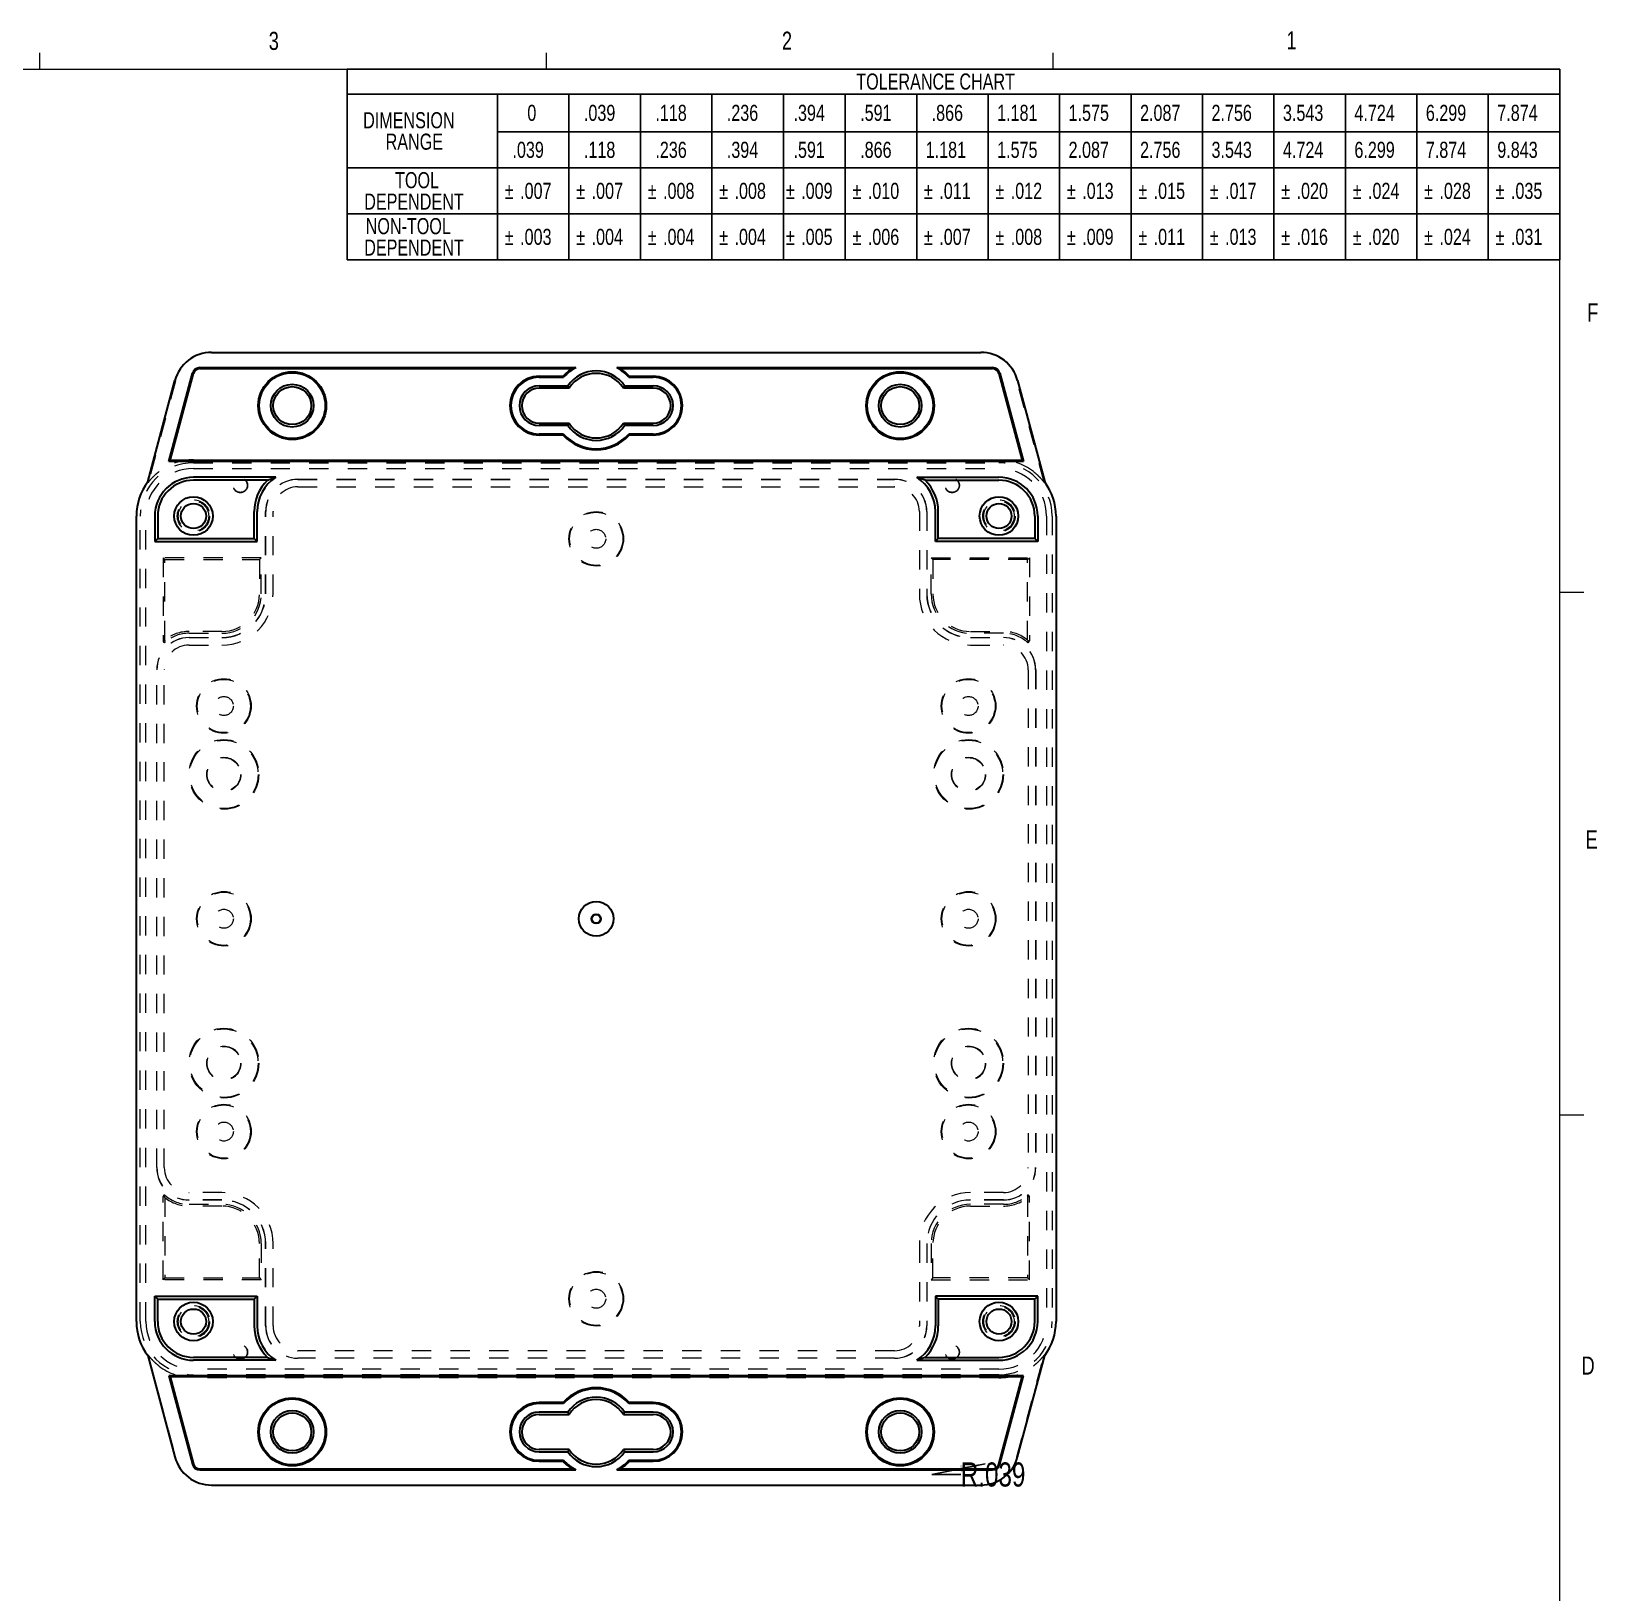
# Model space of a CAD drawing. Header units: inches. Extents: x 0.3 to 21.8, y 0.2 to 16.9.
# Drawn here: x 13.6 to 21.72, y 8.77 to 16.86 of the extents above; entities that cross this region are included whole.
import ezdxf

# ---------------------------------------------------------------- set-up
doc = ezdxf.new("R2010")
doc.units = ezdxf.units.IN
doc.header["$MEASUREMENT"] = 0
doc.linetypes.add('HIDDEN', pattern=[0.075, 0.05, -0.025])
doc.layers.add('SLD-0', color=7, linetype='Continuous')
doc.styles.add('SLDTEXTSTYLE1', font='TXT', dxfattribs={"width": 0.75})
doc.dimstyles.new('SLDDIMSTYLE9', dxfattribs={"dimtxt": 0.125, "dimasz": 0.13, "dimexe": 0, "dimexo": 0.0625, "dimgap": 0.03125, "dimtad": 0, "dimtih": 1, "dimtoh": 1, "dimdec": 3, "dimrnd": 1e-09, "dimzin": 12, "dimdsep": 46, "dimtxsty": 'SLDTEXTSTYLE1', "dimsah": 1, "dimcen": 0, "dimadec": 0, "dimazin": 3, "dimtfac": 1, "dimtdec": 3, "dimtofl": 0, "dimtmove": 0, "dimatfit": 3, "dimfxl": 0, "dimfrac": 2, "dimtolj": 1, "dimtzin": 12, "dimarcsym": 0})

# ---------------------------------------------------------------- blocks, each defined once
blk = doc.blocks.new('SW_TABLEANNOTATION_0')
at = {"layer": 'SLD-0', "color": 0}
for p, q in [((0, 0), (0, -0.9883)), ((6.2828, 0), (0, 0)), ((6.2828, -0.9883), (6.2828, 0)), ((0, -0.1293), (6.2828, -0.1293)), ((0.7792, -0.1293), (0.7792, -0.9883)), ((1.1494, -0.1293), (1.1494, -0.9883)), ((1.5196, -0.1293), (1.5196, -0.9883)), ((1.8899, -0.1293), (1.8899, -0.9883)), ((2.2601, -0.1293), (2.2601, -0.9883)), ((2.5807, -0.1293), (2.5807, -0.9883)), ((2.9509, -0.1293), (2.9509, -0.9883)), ((3.3211, -0.1293), (3.3211, -0.9883)), ((3.6913, -0.1293), (3.6913, -0.9883)), ((4.0615, -0.1293), (4.0615, -0.9883)), ((4.4317, -0.1293), (4.4317, -0.9883)), ((4.8019, -0.1293), (4.8019, -0.9883)), ((5.1721, -0.1293), (5.1721, -0.9883)), ((5.5423, -0.1293), (5.5423, -0.9883)), ((5.9125, -0.1293), (5.9125, -0.9883)), ((0.7792, -0.3244), (6.2828, -0.3244)), ((0, -0.512), (6.2828, -0.512)), ((0, -0.7501), (6.2828, -0.7501)), ((0, -0.9883), (6.2828, -0.9883))]:
    blk.add_line(p, q, dxfattribs=at)
at = {"layer": 'SLD-0', "color": 0, "attachment_point": 1, "style": 'SLDTEXTSTYLE1'}
for s, insert, char_height in [('TOLERANCE CHART', (2.6381, -0.0228), 0.083333), ('DIMENSION', (0.0831, -0.2232), 0.08333), ('0', (0.9336, -0.185), 0.0833), ('.039', (1.2268, -0.185), 0.08333), ('.118', (1.597, -0.185), 0.08333), ('.236', (1.9672, -0.185), 0.08333), ('.394', (2.3127, -0.185), 0.08333), ('.591', (2.6581, -0.185), 0.08333), ('.866', (3.0283, -0.185), 0.08333), ('1.181', (3.3677, -0.185), 0.08333), ('1.575', (3.7379, -0.185), 0.08333), ('2.087', (4.1081, -0.185), 0.08333), ('2.756', (4.4783, -0.185), 0.08333), ('3.543', (4.8485, -0.185), 0.08333), ('4.724', (5.2187, -0.185), 0.08333), ('6.299', (5.5889, -0.185), 0.08333), ('7.874', (5.9591, -0.185), 0.08333), ('RANGE', (0.1996, -0.3343), 0.08333), ('.039', (0.8566, -0.3764), 0.08333), ('.118', (1.2268, -0.3764), 0.08333), ('.236', (1.597, -0.3764), 0.08333), ('.394', (1.9672, -0.3764), 0.08333), ('.591', (2.3127, -0.3764), 0.08333), ('.866', (2.6581, -0.3764), 0.08333), ('1.181', (2.9975, -0.3764), 0.08333), ('1.575', (3.3677, -0.3764), 0.08333), ('2.087', (3.7379, -0.3764), 0.08333), ('2.756', (4.1081, -0.3764), 0.08333), ('3.543', (4.4783, -0.3764), 0.08333), ('4.724', (4.8485, -0.3764), 0.08333), ('6.299', (5.2187, -0.3764), 0.08333), ('7.874', (5.5889, -0.3764), 0.08333), ('9.843', (5.9591, -0.3764), 0.08333), ('TOOL', (0.2485, -0.5337), 0.08333), ('DEPENDENT', (0.0886, -0.6448), 0.08333), ('%%p', (0.8169, -0.5892), 0.08333), ('.007', (0.8963, -0.5892), 0.08333), ('%%p', (1.1871, -0.5892), 0.08333), ('.007', (1.2666, -0.5892), 0.08333), ('%%p', (1.5573, -0.5892), 0.08333), ('.008', (1.6368, -0.5892), 0.08333), ('%%p', (1.9275, -0.5892), 0.08333), ('.008', (2.007, -0.5892), 0.08333), ('%%p', (2.2729, -0.5892), 0.08333), ('.009', (2.3524, -0.5892), 0.08333), ('%%p', (2.6184, -0.5892), 0.08333), ('.010', (2.6978, -0.5892), 0.08333), ('%%p', (2.9886, -0.5892), 0.08333), ('.011', (3.068, -0.5892), 0.08333), ('%%p', (3.3588, -0.5892), 0.08333), ('.012', (3.4382, -0.5892), 0.08333), ('%%p', (3.729, -0.5892), 0.08333), ('.013', (3.8084, -0.5892), 0.08333), ('%%p', (4.0992, -0.5892), 0.08333), ('.015', (4.1786, -0.5892), 0.08333), ('%%p', (4.4694, -0.5892), 0.08333), ('.017', (4.5488, -0.5892), 0.08333), ('%%p', (4.8396, -0.5892), 0.08333), ('.020', (4.919, -0.5892), 0.08333), ('%%p', (5.2098, -0.5892), 0.08333), ('.024', (5.2892, -0.5892), 0.08333), ('%%p', (5.58, -0.5892), 0.08333), ('.028', (5.6594, -0.5892), 0.08333), ('%%p', (5.9502, -0.5892), 0.08333), ('.035', (6.0297, -0.5892), 0.08333), ('NON-TOOL', (0.0963, -0.7718), 0.08333), ('DEPENDENT', (0.0886, -0.8829), 0.08333), ('%%p', (0.8169, -0.8274), 0.08333), ('.003', (0.8963, -0.8274), 0.08333), ('%%p', (1.1871, -0.8274), 0.08333), ('.004', (1.2666, -0.8274), 0.08333), ('%%p', (1.5573, -0.8274), 0.08333), ('.004', (1.6368, -0.8274), 0.08333), ('%%p', (1.9275, -0.8274), 0.08333), ('.004', (2.007, -0.8274), 0.08333), ('%%p', (2.2729, -0.8274), 0.08333), ('.005', (2.3524, -0.8274), 0.08333), ('%%p', (2.6184, -0.8274), 0.08333), ('.006', (2.6978, -0.8274), 0.08333), ('%%p', (2.9886, -0.8274), 0.08333), ('.007', (3.068, -0.8274), 0.08333), ('%%p', (3.3588, -0.8274), 0.08333), ('.008', (3.4382, -0.8274), 0.08333), ('%%p', (3.729, -0.8274), 0.08333), ('.009', (3.8084, -0.8274), 0.08333), ('%%p', (4.0992, -0.8274), 0.08333), ('.011', (4.1786, -0.8274), 0.08333), ('%%p', (4.4694, -0.8274), 0.08333), ('.013', (4.5488, -0.8274), 0.08333), ('%%p', (4.8396, -0.8274), 0.08333), ('.016', (4.919, -0.8274), 0.08333), ('%%p', (5.2098, -0.8274), 0.08333), ('.020', (5.2892, -0.8274), 0.08333), ('%%p', (5.58, -0.8274), 0.08333), ('.024', (5.6594, -0.8274), 0.08333), ('%%p', (5.9502, -0.8274), 0.08333), ('.031', (6.0297, -0.8274), 0.08333)]:
    blk.add_mtext(s, dxfattribs=dict(at, insert=insert, char_height=char_height))
blk = doc.blocks.new('_D_34')
at = {"layer": 'SLD-0'}
for p, q in [((18.5454, 9.4351), (18.2697, 9.3803)), ((18.2697, 9.3803), (18.4197, 9.3803))]:
    blk.add_line(p, q, dxfattribs=at)
blk.add_solid([(18.5454, 9.4351), (18.414, 9.4293), (18.4218, 9.3901)], dxfattribs=at)
at = {"layer": 'SLD-0', "insert": (18.4197, 9.4422), "char_height": 0.125, "attachment_point": 1, "style": 'SLDTEXTSTYLE1'}
blk.add_mtext('R.039', dxfattribs=at)

msp = doc.modelspace()

# ---------------------------------------------------------------- linework, layer by layer
at = {"color": 7, "linetype": 'Continuous', "lineweight": 0}
for p, q in [((13.6478799, 16.6606007), (13.6478799, 16.7453999)), ((16.2728799, 16.6606007), (16.2728799, 16.7453999)), ((18.8978799, 16.6606007), (18.8978799, 16.7453999)), ((0.5228799, 16.6606007), (21.5228799, 16.6606007)), ((21.5228799, 0.4106007), (21.5228799, 16.6606007)), ((21.5228799, 13.9516007), (21.6478799, 13.9516007)), ((21.5228799, 11.2436007), (21.6478799, 11.2436007))]:
    msp.add_line(p, q, dxfattribs=at)
at = {"color": 7, "linetype": 'Continuous', "lineweight": 30}
for p, q in [((14.5377679, 15.1926276), (18.523598, 15.1926276)), ((14.4773484, 15.1138874), (16.4244154, 15.1138874)), ((14.4773484, 15.1087292), (16.4056573, 15.1087292)), ((16.6369505, 15.1138874), (18.5840175, 15.1138874)), ((16.6557086, 15.1087292), (18.5840175, 15.1087292)), ((14.2069041, 14.5215483), (14.347625, 15.0467258)), ((14.3166475, 14.6268874), (14.4393199, 15.0847071)), ((14.3233698, 14.6320457), (14.4443023, 15.083372)), ((16.2354074, 15.0691262), (16.3596679, 15.0691262)), ((16.2354074, 15.063968), (16.3619994, 15.063968)), ((16.2354074, 15.019968), (16.3833797, 15.019968)), ((16.6779862, 15.019968), (16.8259586, 15.019968)), ((16.6993666, 15.063968), (16.8259586, 15.063968)), ((16.7016981, 15.0691262), (16.8259586, 15.0691262)), ((18.6170636, 15.083372), (18.7379961, 14.6320457)), ((18.6220461, 15.0847071), (18.7447185, 14.6268874)), ((18.7137409, 15.0467258), (18.8544618, 14.5215483)), ((16.3899797, 15.0075882), (16.2354074, 15.0075882)), ((16.8259586, 15.0075882), (16.6713862, 15.0075882)), ((16.2354074, 14.8264858), (16.3899797, 14.8264858)), ((16.3833797, 14.8141061), (16.2354074, 14.8141061)), ((16.3619994, 14.7701061), (16.2354074, 14.7701061)), ((16.6713862, 14.8264858), (16.8259586, 14.8264858)), ((16.8259586, 14.8141061), (16.6779862, 14.8141061)), ((16.8259586, 14.7701061), (16.6993666, 14.7701061)), ((16.3596679, 14.7649478), (16.2354074, 14.7649478)), ((16.8259586, 14.7649478), (16.7016981, 14.7649478)), ((14.3233698, 14.6320457), (14.3166475, 14.6268874)), ((18.7447185, 14.6268874), (14.3166475, 14.6268874)), ((18.7379961, 14.6320457), (14.3233698, 14.6320457)), ((18.7379961, 14.6320457), (18.7447185, 14.6268874)), ((14.8703127, 14.5458303), (14.4440688, 14.5458303)), ((14.8271824, 14.5307124), (14.4440688, 14.5307124)), ((18.1910532, 14.5458303), (18.6172971, 14.5458303)), ((18.2341835, 14.5307124), (18.6172971, 14.5307124)), ((14.7583604, 14.2289481), (14.7583604, 14.3678775)), ((14.7734782, 14.2138303), (14.7734782, 14.3678775)), ((18.2878877, 14.2138303), (18.2878877, 14.3678775)), ((18.3030056, 14.2289481), (18.3030056, 14.3678775)), ((14.1485492, 10.1720114), (14.1485492, 14.3452397)), ((14.2434782, 14.3452397), (14.2434782, 14.2138303)), ((14.2585961, 14.3452397), (14.2585961, 14.2289481)), ((18.8027698, 14.3452397), (18.8027698, 14.2289481)), ((18.8178877, 14.3452397), (18.8178877, 14.2138303)), ((18.9128167, 14.3452397), (18.9128167, 10.1720114)), ((14.2585961, 14.2289481), (14.2434782, 14.2138303)), ((14.2434782, 14.2138303), (14.7734782, 14.2138303)), ((14.2585961, 14.2289481), (14.7583604, 14.2289481)), ((14.7583604, 14.2289481), (14.7734782, 14.2138303)), ((18.3030056, 14.2289481), (18.2878877, 14.2138303)), ((18.8178877, 14.2138303), (18.2878877, 14.2138303)), ((18.8027698, 14.2289481), (18.3030056, 14.2289481)), ((18.8027698, 14.2289481), (18.8178877, 14.2138303)), ((14.2434782, 10.3034208), (14.7734782, 10.3034208)), ((14.2434782, 10.1720114), (14.2434782, 10.3034208)), ((14.2585961, 10.2883029), (14.2434782, 10.3034208)), ((14.2585961, 10.2883029), (14.7583604, 10.2883029)), ((14.2585961, 10.1720114), (14.2585961, 10.2883029)), ((14.7583604, 10.2883029), (14.7734782, 10.3034208)), ((14.7583604, 10.2883029), (14.7583604, 10.1493736)), ((14.7734782, 10.3034208), (14.7734782, 10.1493736)), ((18.8178877, 10.3034208), (18.2878877, 10.3034208)), ((18.2878877, 10.3034208), (18.2878877, 10.1493736)), ((18.3030056, 10.2883029), (18.2878877, 10.3034208)), ((18.8027698, 10.2883029), (18.3030056, 10.2883029)), ((18.3030056, 10.2883029), (18.3030056, 10.1493736)), ((18.8027698, 10.2883029), (18.8178877, 10.3034208)), ((18.8027698, 10.1720114), (18.8027698, 10.2883029)), ((18.8178877, 10.1720114), (18.8178877, 10.3034208)), ((14.2069041, 9.9957027), (14.347625, 9.4705253)), ((14.8271824, 9.9865387), (14.4440688, 9.9865387)), ((18.2341835, 9.9865387), (18.6172971, 9.9865387)), ((18.7137409, 9.4705253), (18.8544618, 9.9957027)), ((14.8703127, 9.9714208), (14.4440688, 9.9714208)), ((18.1910532, 9.9714208), (18.6172971, 9.9714208)), ((18.7447185, 9.8903636), (14.3166475, 9.8903636)), ((14.3166475, 9.8903636), (14.4393199, 9.432544)), ((14.3233698, 9.8852054), (14.3166475, 9.8903636)), ((18.7379961, 9.8852054), (14.3233698, 9.8852054)), ((14.3233698, 9.8852054), (14.4443023, 9.4338791)), ((18.6170636, 9.4338791), (18.7379961, 9.8852054)), ((18.6220461, 9.432544), (18.7447185, 9.8903636)), ((18.7379961, 9.8852054), (18.7447185, 9.8903636)), ((16.3596679, 9.7523033), (16.2354074, 9.7523033)), ((16.3619994, 9.747145), (16.2354074, 9.747145)), ((16.8259586, 9.747145), (16.6993666, 9.747145)), ((16.8259586, 9.7523033), (16.7016981, 9.7523033)), ((16.3833797, 9.703145), (16.2354074, 9.703145)), ((16.2354074, 9.6907652), (16.3899797, 9.6907652)), ((16.6713862, 9.6907652), (16.8259586, 9.6907652)), ((16.8259586, 9.703145), (16.6779862, 9.703145)), ((16.3899797, 9.5096629), (16.2354074, 9.5096629)), ((16.2354074, 9.4972831), (16.3833797, 9.4972831)), ((16.8259586, 9.5096629), (16.6713862, 9.5096629)), ((16.6779862, 9.4972831), (16.8259586, 9.4972831)), ((16.2354074, 9.4532831), (16.3619994, 9.4532831)), ((16.2354074, 9.4481248), (16.3596679, 9.4481248)), ((16.6993666, 9.4532831), (16.8259586, 9.4532831)), ((16.7016981, 9.4481248), (16.8259586, 9.4481248)), ((14.4773484, 9.4085219), (16.4056573, 9.4085219)), ((14.4773484, 9.4033636), (16.4244154, 9.4033636)), ((16.6369505, 9.4033636), (18.5840175, 9.4033636)), ((16.6557086, 9.4085219), (18.5840175, 9.4085219)), ((14.5377679, 9.3246235), (18.523598, 9.3246235))]:
    msp.add_line(p, q, dxfattribs=at)
at = {"color": 7, "linetype": 'HIDDEN', "lineweight": 0}
for p, q in [((14.3509555, 15.0458334), (14.2100637, 14.5200178)), ((18.8513022, 14.5200178), (18.7104104, 15.0458334)), ((14.4440688, 14.636636), (18.6172971, 14.636636)), ((14.4440688, 14.6208303), (18.6172971, 14.6208303)), ((14.4440688, 14.5918303), (18.6172971, 14.5918303)), ((14.9854074, 14.5355439), (18.0759586, 14.5355439)), ((14.9854074, 14.5350285), (18.0759586, 14.5350285)), ((14.2100637, 14.5200178), (14.2069041, 14.5215483)), ((14.9854074, 14.4966892), (18.0759586, 14.4966892)), ((18.8513022, 14.5200178), (18.8544618, 14.5215483)), ((14.817741, 13.9415734), (14.817741, 14.3678775)), ((14.8182563, 13.9415734), (14.8182563, 14.3678775)), ((14.8565957, 13.9415734), (14.8565957, 14.3678775)), ((18.2047703, 14.3678775), (18.2047703, 13.9415734)), ((18.2431096, 14.3678775), (18.2431096, 13.9415734)), ((18.243625, 14.3678775), (18.243625, 13.9415734)), ((14.1684782, 10.1720114), (14.1684782, 14.3452397)), ((14.1974782, 10.1720114), (14.1974782, 14.3452397)), ((18.8638877, 14.3452397), (18.8638877, 10.1720114)), ((18.8928877, 14.3452397), (18.8928877, 10.1720114)), ((14.2958651, 14.1194277), (14.2865885, 14.1287043)), ((14.2865885, 14.1287043), (14.2865885, 13.6978178)), ((14.7954546, 14.1287043), (14.2865885, 14.1287043)), ((14.786178, 14.1194277), (14.7954546, 14.1287043)), ((14.7954546, 13.9415734), (14.7954546, 14.1287043)), ((18.2751879, 14.1194277), (18.2659113, 14.1287043)), ((18.2659113, 13.9415734), (18.2659113, 14.1287043)), ((18.2659113, 14.1287043), (18.7747775, 14.1287043)), ((18.7655009, 14.1194277), (18.7747775, 14.1287043)), ((18.7747775, 14.1287043), (18.7747775, 13.6978178)), ((14.2958651, 14.1194277), (14.786178, 14.1194277)), ((14.2958651, 13.7026744), (14.2958651, 14.1194277)), ((14.786178, 14.1194277), (14.786178, 13.9415734)), ((18.7655009, 14.1194277), (18.2751879, 14.1194277)), ((18.2751879, 14.1194277), (18.2751879, 13.9415734)), ((18.7655009, 13.7026744), (18.7655009, 14.1194277)), ((14.5918296, 13.747225), (14.421431, 13.747225)), ((14.421431, 13.7379484), (14.5918296, 13.7379484)), ((14.421431, 13.715662), (14.5918296, 13.715662)), ((14.421431, 13.7151467), (14.5918296, 13.7151467)), ((18.4695363, 13.747225), (18.6399349, 13.747225)), ((18.6399349, 13.7379484), (18.4695363, 13.7379484)), ((18.4695363, 13.715662), (18.6399349, 13.715662)), ((18.4695363, 13.7151467), (18.6399349, 13.7151467)), ((14.2935885, 13.6978178), (14.2865885, 13.6978178)), ((14.2935885, 13.6978178), (14.2981322, 13.6924929)), ((14.421431, 13.6768073), (14.5918296, 13.6768073)), ((18.4695363, 13.6768073), (18.6399349, 13.6768073)), ((18.7677775, 13.6978178), (18.7632337, 13.6924929)), ((18.7677775, 13.6978178), (18.7747775, 13.6978178)), ((14.2537646, 10.9692555), (14.2537646, 13.5479956)), ((14.2542799, 10.9692555), (14.2542799, 13.5479956)), ((14.2926193, 10.9692555), (14.2926193, 13.5479956)), ((18.7687466, 13.5479956), (18.7687466, 10.9692555)), ((18.807086, 13.5479956), (18.807086, 10.9692555)), ((18.8076013, 13.5479956), (18.8076013, 10.9692555)), ((14.2935885, 10.8194333), (14.2865885, 10.8194333)), ((14.2865885, 10.3885468), (14.2865885, 10.8194333)), ((14.2935885, 10.8194333), (14.2981322, 10.8247582)), ((14.2958651, 10.8145767), (14.2958651, 10.3978234)), ((14.5918296, 10.8404438), (14.421431, 10.8404438)), ((14.5918296, 10.8021044), (14.421431, 10.8021044)), ((14.5918296, 10.801589), (14.421431, 10.801589)), ((18.6399349, 10.8404438), (18.4695363, 10.8404438)), ((18.6399349, 10.8021044), (18.4695363, 10.8021044)), ((18.6399349, 10.801589), (18.4695363, 10.801589)), ((18.7677775, 10.8194333), (18.7632337, 10.8247582)), ((18.7655009, 10.8145767), (18.7655009, 10.3978234)), ((18.7677775, 10.8194333), (18.7747775, 10.8194333)), ((18.7747775, 10.3885468), (18.7747775, 10.8194333)), ((14.421431, 10.7793027), (14.5918296, 10.7793027)), ((14.5918296, 10.7700261), (14.421431, 10.7700261)), ((18.6399349, 10.7793027), (18.4695363, 10.7793027)), ((18.4695363, 10.7700261), (18.6399349, 10.7700261)), ((14.786178, 10.3978234), (14.786178, 10.5756777)), ((14.7954546, 10.5756777), (14.7954546, 10.3885468)), ((14.817741, 10.1493736), (14.817741, 10.5756777)), ((14.8182563, 10.1493736), (14.8182563, 10.5756777)), ((14.8565957, 10.1493736), (14.8565957, 10.5756777)), ((18.2047703, 10.5756777), (18.2047703, 10.1493736)), ((18.2431096, 10.5756777), (18.2431096, 10.1493736)), ((18.243625, 10.5756777), (18.243625, 10.1493736)), ((18.2659113, 10.5756777), (18.2659113, 10.3885468)), ((18.2751879, 10.3978234), (18.2751879, 10.5756777)), ((14.2958651, 10.3978234), (14.2865885, 10.3885468)), ((14.7954546, 10.3885468), (14.2865885, 10.3885468)), ((14.2958651, 10.3978234), (14.786178, 10.3978234)), ((14.786178, 10.3978234), (14.7954546, 10.3885468)), ((18.2751879, 10.3978234), (18.2659113, 10.3885468)), ((18.2659113, 10.3885468), (18.7747775, 10.3885468)), ((18.7655009, 10.3978234), (18.2751879, 10.3978234)), ((18.7655009, 10.3978234), (18.7747775, 10.3885468)), ((14.2100637, 9.9972332), (14.2069041, 9.9957027)), ((14.2100637, 9.9972332), (14.3509555, 9.4714177)), ((18.0759586, 10.0205619), (14.9854074, 10.0205619)), ((18.0759586, 9.9822225), (14.9854074, 9.9822225)), ((18.7104104, 9.4714177), (18.8513022, 9.9972332)), ((18.8513022, 9.9972332), (18.8544618, 9.9957027)), ((18.6172971, 9.9254208), (14.4440688, 9.9254208)), ((18.0759586, 9.9817072), (14.9854074, 9.9817072)), ((18.6172971, 9.8964208), (14.4440688, 9.8964208)), ((18.6172971, 9.880615), (14.4440688, 9.880615))]:
    msp.add_line(p, q, dxfattribs=at)
at = {"color": 7, "linetype": 'Continuous', "lineweight": 30}
for centre, radius in [((14.9558798, 14.917037), 0.1759632), ((14.9558798, 14.917037), 0.170805), ((14.9558798, 14.917037), 0.110805), ((14.9558798, 14.917037), 0.0984252), ((18.1054861, 14.917037), 0.1759632), ((18.1054861, 14.917037), 0.170805), ((18.1054861, 14.917037), 0.110805), ((18.1054861, 14.917037), 0.0984252), ((14.4440688, 14.3452397), 0.1), ((18.6172971, 14.3452397), 0.1), ((14.4440688, 14.3452397), 0.0649606), ((18.6172971, 14.3452397), 0.0649606), ((16.530683, 12.2586255), 0.09), ((16.530683, 12.2586255), 0.024627), ((16.530683, 12.2586255), 0.0225757), ((14.4440688, 10.1720114), 0.1), ((14.4440688, 10.1720114), 0.0649606), ((18.6172971, 10.1720114), 0.1), ((18.6172971, 10.1720114), 0.0649606), ((14.9558798, 9.600214), 0.1759632), ((14.9558798, 9.600214), 0.170805), ((18.1054861, 9.600214), 0.1759632), ((18.1054861, 9.600214), 0.170805), ((14.9558798, 9.600214), 0.110805), ((14.9558798, 9.600214), 0.0984252), ((18.1054861, 9.600214), 0.110805), ((18.1054861, 9.600214), 0.0984252)]:
    msp.add_circle(centre, radius, dxfattribs=at)
at = {"color": 7, "linetype": 'HIDDEN', "lineweight": 0}
for centre, radius in [((14.686816, 14.5038303), 0.038), ((14.686816, 14.5038303), 0.0359056), ((18.3745499, 14.5038303), 0.038), ((18.3745499, 14.5038303), 0.0359056), ((14.4440688, 14.3452397), 0.0836614), ((14.4440688, 14.3452397), 0.0787402), ((16.530683, 14.2271295), 0.1413688), ((16.530683, 14.2271295), 0.1377953), ((18.6172971, 14.3452397), 0.0836614), ((18.6172971, 14.3452397), 0.0787402), ((16.530683, 14.2271295), 0.0492126), ((14.6015491, 13.3609877), 0.1413688), ((14.6015491, 13.3609877), 0.1377953), ((18.4598168, 13.3609877), 0.1413688), ((18.4598168, 13.3609877), 0.1377953), ((14.6015491, 13.3609877), 0.0492126), ((18.4598168, 13.3609877), 0.0492126), ((14.6015491, 13.006657), 0.1807388), ((14.6015491, 13.006657), 0.1771654), ((18.4598168, 13.006657), 0.1807388), ((18.4598168, 13.006657), 0.1771654), ((14.6015491, 13.006657), 0.0885827), ((14.6015491, 13.006657), 0.0867961), ((18.4598168, 13.006657), 0.0885827), ((18.4598168, 13.006657), 0.0867961), ((14.6015491, 12.2586255), 0.1413688), ((14.6015491, 12.2586255), 0.1377953), ((18.4598168, 12.2586255), 0.1413688), ((18.4598168, 12.2586255), 0.1377953), ((14.6015491, 12.2586255), 0.0492126), ((18.4598168, 12.2586255), 0.0492126), ((14.6015491, 11.510594), 0.1807388), ((14.6015491, 11.510594), 0.1771654), ((18.4598168, 11.510594), 0.1807388), ((18.4598168, 11.510594), 0.1771654), ((14.6015491, 11.510594), 0.0885827), ((14.6015491, 11.510594), 0.0867961), ((18.4598168, 11.510594), 0.0885827), ((18.4598168, 11.510594), 0.0867961), ((14.6015491, 11.1562633), 0.1413688), ((14.6015491, 11.1562633), 0.1377953), ((18.4598168, 11.1562633), 0.1413688), ((18.4598168, 11.1562633), 0.1377953), ((14.6015491, 11.1562633), 0.0492126), ((18.4598168, 11.1562633), 0.0492126), ((16.530683, 10.2901216), 0.1413688), ((16.530683, 10.2901216), 0.1377953), ((16.530683, 10.2901216), 0.0492126), ((14.4440688, 10.1720114), 0.0836614), ((14.4440688, 10.1720114), 0.0787402), ((18.6172971, 10.1720114), 0.0836614), ((18.6172971, 10.1720114), 0.0787402), ((14.686816, 10.0134208), 0.038), ((14.686816, 10.0134208), 0.0359056), ((18.3745499, 10.0134208), 0.038), ((18.3745499, 10.0134208), 0.0359056)]:
    msp.add_circle(centre, radius, dxfattribs=at)
at = {"color": 7, "linetype": 'Continuous', "lineweight": 30}
for centre, radius, start, end in [((14.5377679, 14.9957772), 0.1968504, 90, 165), ((18.523598, 14.9957772), 0.1968504, 15, 90), ((14.4773484, 15.0745173), 0.0393701, 90, 165), ((14.4773484, 15.0745173), 0.0342118, 90, 165), ((16.530683, 14.917037), 0.2288609, 123.11324066, 138.35228004), ((16.530683, 14.917037), 0.2237026, 118.36190508, 138.94267453), ((16.530683, 14.917037), 0.1797026, 34.94466283, 145.05533717), ((16.530683, 14.917037), 0.2237026, 41.05732547, 61.63809492), ((16.530683, 14.917037), 0.2288609, 41.64771996, 56.88675934), ((18.5840175, 15.0745173), 0.0393701, 15, 90), ((18.5840175, 15.0745173), 0.0342118, 15, 90), ((16.2354074, 14.917037), 0.1520892, 90, 270), ((16.2354074, 14.917037), 0.146931, 90, 270), ((16.2354074, 14.917037), 0.102931, 90, 270), ((16.530683, 14.917037), 0.1673228, 32.76376226, 147.23623774), ((16.8259586, 14.917037), 0.1520892, 270, 90), ((16.8259586, 14.917037), 0.146931, 270, 90), ((16.8259586, 14.917037), 0.102931, 270, 90), ((16.2354074, 14.917037), 0.0905512, 90, 270), ((16.8259586, 14.917037), 0.0905512, 270, 90), ((16.530683, 14.917037), 0.2237026, 221.05732547, 318.94267453), ((16.530683, 14.917037), 0.1797026, 214.94466283, 325.05533717), ((16.530683, 14.917037), 0.1673228, 212.76376226, 327.23623774), ((16.530683, 14.917037), 0.2288609, 221.64771996, 318.35228004), ((14.4440688, 14.3452397), 0.2005906, 90, 180), ((14.4440688, 14.3452397), 0.1854727, 90, 180), ((14.9854074, 14.3678775), 0.227047, 134.17738129, 180), ((14.9854074, 14.3678775), 0.2119291, 122.893606, 180), ((18.0759586, 14.3678775), 0.2119291, 0, 57.106394), ((18.0759586, 14.3678775), 0.227047, 0, 45.82261871), ((18.6172971, 14.3452397), 0.2005906, 0, 90), ((18.6172971, 14.3452397), 0.1854727, 0, 90), ((14.4440688, 14.3452397), 0.2955196, 143.37282526, 180), ((18.6172971, 14.3452397), 0.2955196, 0, 36.62717474), ((14.4440688, 10.1720114), 0.2955196, 180, 216.62717474), ((14.4440688, 10.1720114), 0.2005906, 180, 270), ((14.4440688, 10.1720114), 0.1854727, 180, 270), ((14.9854074, 10.1493736), 0.227047, 180, 225.82261871), ((14.9854074, 10.1493736), 0.2119291, 180, 237.106394), ((18.0759586, 10.1493736), 0.2119291, 302.893606, 0), ((18.0759586, 10.1493736), 0.227047, 314.17738129, 0), ((18.6172971, 10.1720114), 0.2005906, 270, 0), ((18.6172971, 10.1720114), 0.1854727, 270, 0), ((18.6172971, 10.1720114), 0.2955196, 323.37282526, 0), ((16.530683, 9.600214), 0.2288609, 41.64771996, 138.35228004), ((16.530683, 9.600214), 0.2237026, 41.05732547, 138.94267453), ((16.2354074, 9.600214), 0.1520892, 90, 270), ((16.2354074, 9.600214), 0.146931, 90, 270), ((16.530683, 9.600214), 0.1797026, 34.94466283, 145.05533717), ((16.530683, 9.600214), 0.1673228, 32.76376226, 147.23623774), ((16.8259586, 9.600214), 0.1520892, 270, 90), ((16.8259586, 9.600214), 0.146931, 270, 90), ((16.2354074, 9.600214), 0.102931, 90, 270), ((16.2354074, 9.600214), 0.0905512, 90, 270), ((16.8259586, 9.600214), 0.102931, 270, 90), ((16.8259586, 9.600214), 0.0905512, 270, 90), ((16.530683, 9.600214), 0.1797026, 214.94466283, 325.05533717), ((16.530683, 9.600214), 0.1673228, 212.76376226, 327.23623774), ((14.5377679, 9.5214739), 0.1968504, 195, 270), ((14.4773484, 9.4427337), 0.0393701, 195, 270), ((14.4773484, 9.4427337), 0.0342118, 195, 270), ((16.530683, 9.600214), 0.2288609, 221.64771996, 236.88675934), ((16.530683, 9.600214), 0.2237026, 221.05732547, 241.63809492), ((16.530683, 9.600214), 0.2237026, 298.36190508, 318.94267453), ((16.530683, 9.600214), 0.2288609, 303.11324066, 318.35228004), ((18.523598, 9.5214739), 0.1968504, 270, 345), ((18.5840175, 9.4427337), 0.0342118, 270, 345), ((18.5840175, 9.4427337), 0.0393701, 270, 345)]:
    msp.add_arc(centre, radius, start, end, dxfattribs=at)
at = {"color": 7, "linetype": 'HIDDEN', "lineweight": 0}
for centre, radius, start, end in [((14.4440688, 14.3452397), 0.2755906, 90, 180), ((14.4440688, 14.3452397), 0.2913963, 90, 127.73419829), ((18.6172971, 14.3452397), 0.2913963, 52.26580171, 90), ((18.6172971, 14.3452397), 0.2755906, 0, 90), ((14.4440688, 14.3452397), 0.2465906, 90, 180), ((14.9854074, 14.3678775), 0.1676664, 90, 180), ((14.9854074, 14.3678775), 0.167151, 90, 180), ((18.0759586, 14.3678775), 0.1676664, 0, 90), ((18.0759586, 14.3678775), 0.167151, 0, 90), ((18.6172971, 14.3452397), 0.2465906, 0, 90), ((14.9854074, 14.3678775), 0.1288117, 90, 180), ((18.0759586, 14.3678775), 0.1288117, 0, 90), ((14.5918296, 13.9415734), 0.1943484, 270, 0), ((14.5918296, 13.9415734), 0.203625, 270, 0), ((14.5918296, 13.9415734), 0.2259113, 270, 0), ((14.5918296, 13.9415734), 0.2264267, 270, 0), ((14.5918296, 13.9415734), 0.2647661, 270, 0), ((18.4695363, 13.9415734), 0.2647661, 180, 270), ((18.4695363, 13.9415734), 0.2264267, 180, 270), ((18.4695363, 13.9415734), 0.2259113, 180, 270), ((18.4695363, 13.9415734), 0.203625, 180, 270), ((18.4695363, 13.9415734), 0.1943484, 180, 270), ((14.421431, 13.5479956), 0.1676664, 90, 180), ((14.421431, 13.5479956), 0.167151, 90, 180), ((14.421431, 13.5479956), 0.1992293, 90, 129.06917386), ((14.421431, 13.5479956), 0.1899528, 90, 130.47396584), ((18.6399349, 13.5479956), 0.1992293, 50.93082614, 90), ((18.6399349, 13.5479956), 0.1899528, 49.52603416, 90), ((18.6399349, 13.5479956), 0.1676664, 0, 90), ((18.6399349, 13.5479956), 0.167151, 0, 90), ((14.2935885, 13.6978178), 0.007, 180, 310.47396584), ((14.421431, 13.5479956), 0.1288117, 90, 180), ((18.6399349, 13.5479956), 0.1288117, 0, 90), ((18.7677775, 13.6978178), 0.007, 229.52603416, 0), ((14.421431, 10.9692555), 0.1676664, 180, 270), ((14.421431, 10.9692555), 0.167151, 180, 270), ((14.421431, 10.9692555), 0.1288117, 180, 270), ((18.6399349, 10.9692555), 0.1676664, 270, 0), ((18.6399349, 10.9692555), 0.167151, 270, 0), ((18.6399349, 10.9692555), 0.1288117, 270, 0), ((14.2935885, 10.8194333), 0.007, 49.52603416, 180), ((14.421431, 10.9692555), 0.1992293, 230.93082614, 270), ((14.421431, 10.9692555), 0.1899528, 229.52603416, 270), ((14.5918296, 10.5756777), 0.2647661, 0, 90), ((14.5918296, 10.5756777), 0.2264267, 0, 90), ((14.5918296, 10.5756777), 0.2259113, 0, 90), ((18.4695363, 10.5756777), 0.2647661, 90, 180), ((18.4695363, 10.5756777), 0.2264267, 90, 180), ((18.4695363, 10.5756777), 0.2259113, 90, 180), ((18.6399349, 10.9692555), 0.1899528, 270, 310.47396584), ((18.6399349, 10.9692555), 0.1992293, 270, 309.06917386), ((18.7677775, 10.8194333), 0.007, 0, 130.47396584), ((14.5918296, 10.5756777), 0.203625, 0, 90), ((14.5918296, 10.5756777), 0.1943484, 0, 90), ((18.4695363, 10.5756777), 0.203625, 90, 180), ((18.4695363, 10.5756777), 0.1943484, 90, 180), ((14.4440688, 10.1720114), 0.2755906, 180, 270), ((14.4440688, 10.1720114), 0.2465906, 180, 270), ((14.9854074, 10.1493736), 0.1676664, 180, 270), ((14.9854074, 10.1493736), 0.167151, 180, 270), ((14.9854074, 10.1493736), 0.1288117, 180, 270), ((18.0759586, 10.1493736), 0.1676664, 270, 0), ((18.0759586, 10.1493736), 0.167151, 270, 0), ((18.0759586, 10.1493736), 0.1288117, 270, 0), ((18.6172971, 10.1720114), 0.2755906, 270, 0), ((18.6172971, 10.1720114), 0.2465906, 270, 0), ((14.4440688, 10.1720114), 0.2913963, 232.26580171, 270), ((18.6172971, 10.1720114), 0.2913963, 270, 307.73419829)]:
    msp.add_arc(centre, radius, start, end, dxfattribs=at)
at = {"color": 7, "linetype": 'Continuous', "lineweight": 30}
for points in [[(16.4056573, 15.1087292), (16.4114562, 15.1104531), (16.4176318, 15.1121733), (16.4244154, 15.1138874)], [(16.6557086, 15.1087292), (16.6499098, 15.1104531), (16.6437341, 15.1121733), (16.6369505, 15.1138874)], [(16.3596679, 15.0691262), (16.3604397, 15.0674068), (16.3612168, 15.0656874), (16.3619994, 15.063968)], [(16.3899797, 15.0075882), (16.3877281, 15.0117147), (16.3855305, 15.0158413), (16.3833797, 15.019968)], [(16.6713862, 15.0075882), (16.6736378, 15.0117147), (16.6758355, 15.0158413), (16.6779862, 15.019968)], [(16.7016981, 15.0691262), (16.7009262, 15.0674068), (16.7001491, 15.0656874), (16.6993666, 15.063968)], [(16.3596679, 14.7649478), (16.3604397, 14.7666672), (16.3612168, 14.7683866), (16.3619994, 14.7701061)], [(16.3899797, 14.8264858), (16.3877281, 14.8223593), (16.3855305, 14.8182327), (16.3833797, 14.8141061)], [(16.6713862, 14.8264858), (16.6736378, 14.8223593), (16.6758355, 14.8182327), (16.6779862, 14.8141061)], [(16.7016981, 14.7649478), (16.7009262, 14.7666672), (16.7001491, 14.7683866), (16.6993666, 14.7701061)], [(16.3596679, 9.7523033), (16.3604397, 9.7505838), (16.3612168, 9.7488644), (16.3619994, 9.747145)], [(16.7016981, 9.7523033), (16.7009262, 9.7505838), (16.7001491, 9.7488644), (16.6993666, 9.747145)], [(16.3899797, 9.6907652), (16.3877281, 9.6948917), (16.3855305, 9.6990183), (16.3833797, 9.703145)], [(16.6713862, 9.6907652), (16.6736378, 9.6948917), (16.6758355, 9.6990183), (16.6779862, 9.703145)], [(16.3899797, 9.5096629), (16.3877281, 9.5055363), (16.3855305, 9.5014097), (16.3833797, 9.4972831)], [(16.6713862, 9.5096629), (16.6736378, 9.5055363), (16.6758355, 9.5014097), (16.6779862, 9.4972831)], [(16.3596679, 9.4481248), (16.3604397, 9.4498442), (16.3612168, 9.4515637), (16.3619994, 9.4532831)], [(16.7016981, 9.4481248), (16.7009262, 9.4498442), (16.7001491, 9.4515637), (16.6993666, 9.4532831)], [(16.4056573, 9.4085219), (16.4114562, 9.406798), (16.4176318, 9.4050778), (16.4244154, 9.4033636)], [(16.6557086, 9.4085219), (16.6499098, 9.406798), (16.6437341, 9.4050778), (16.6369505, 9.4033636)]]:
    msp.add_open_spline(points, degree=3, dxfattribs=at)
at = {"color": 7, "linetype": 'HIDDEN', "lineweight": 0}
for points, knots in [([(14.2100637, 14.5200178), (14.2101275, 14.5199869), (14.2112008, 14.521323), (14.2141951, 14.5250361), (14.2160626, 14.5273376), (14.2221667, 14.5346202), (14.2268398, 14.5399054), (14.2368834, 14.5504217), (14.2423092, 14.555719), (14.2535998, 14.5659199), (14.2595125, 14.5708781), (14.2657345, 14.5756929)], [0, 0, 0, 0, 0.125, 0.125, 0.25, 0.25, 0.5, 0.5, 0.75, 0.75, 1, 1, 1, 1]), ([(18.7956314, 14.5756929), (18.8018484, 14.570882), (18.8077624, 14.5659234), (18.819063, 14.5557133), (18.8244926, 14.5504114), (18.8345256, 14.5399057), (18.8392184, 14.5345978), (18.845311, 14.5273281), (18.8471868, 14.5250164), (18.8501461, 14.5213466), (18.8512386, 14.5199869), (18.8513022, 14.5200178)], [0, 0, 0, 0, 0.25, 0.25, 0.5, 0.5, 0.75, 0.75, 0.875, 0.875, 1, 1, 1, 1]), ([(14.2657345, 9.9415581), (14.2595175, 9.9463691), (14.2536035, 9.9513277), (14.242303, 9.9615378), (14.2368733, 9.9668396), (14.2268404, 9.9773454), (14.2221475, 9.9826532), (14.2160549, 9.9899229), (14.2141791, 9.9922347), (14.2112199, 9.9959045), (14.2101273, 9.9972641), (14.2100637, 9.9972332)], [0, 0, 0, 0, 0.25, 0.25, 0.5, 0.5, 0.75, 0.75, 0.875, 0.875, 1, 1, 1, 1]), ([(18.8513022, 9.9972332), (18.8512384, 9.9972642), (18.8501651, 9.9959281), (18.8471709, 9.992215), (18.8453033, 9.9899135), (18.8391993, 9.9826309), (18.8345261, 9.9773457), (18.8244826, 9.9668294), (18.8190567, 9.9615321), (18.8077662, 9.9513311), (18.8018535, 9.946373), (18.7956314, 9.9415581)], [0, 0, 0, 0, 0.125, 0.125, 0.25, 0.25, 0.5, 0.5, 0.75, 0.75, 1, 1, 1, 1])]:
    msp.add_open_spline(points, degree=3, knots=knots, dxfattribs=at)
at = {"color": 7, "linetype": 'Continuous', "lineweight": 30}
for points in [[(14.8271824, 14.5307124), (14.8333931, 14.5332329), (14.8399596, 14.535753), (14.8541617, 14.5407926), (14.8617816, 14.5433118), (14.8703127, 14.5458303)], [(18.2341835, 14.5307124), (18.2279728, 14.5332329), (18.2214063, 14.535753), (18.2072042, 14.5407926), (18.1995843, 14.5433118), (18.1910532, 14.5458303)], [(14.8271824, 9.9865387), (14.8333931, 9.9840182), (14.8399596, 9.981498), (14.8541617, 9.9764585), (14.8617816, 9.9739392), (14.8703127, 9.9714208)], [(18.2341835, 9.9865387), (18.2279728, 9.9840182), (18.2214063, 9.981498), (18.2072042, 9.9764585), (18.1995843, 9.9739392), (18.1910532, 9.9714208)]]:
    msp.add_open_spline(points, degree=3, knots=[0, 0, 0, 0, 0.5, 0.5, 1, 1, 1, 1], dxfattribs=at)
at = {"color": 7, "linetype": 'HIDDEN', "lineweight": 0}
for points in [[(14.2958651, 13.7026744), (14.2951062, 13.7010809), (14.2943473, 13.6994629), (14.2935885, 13.6978178)], [(18.7655009, 13.7026744), (18.7662597, 13.7010809), (18.7670186, 13.6994629), (18.7677775, 13.6978178)], [(14.2958651, 10.8145767), (14.2951062, 10.8161701), (14.2943473, 10.8177882), (14.2935885, 10.8194333)], [(18.7655009, 10.8145767), (18.7662597, 10.8161701), (18.7670186, 10.8177882), (18.7677775, 10.8194333)]]:
    msp.add_open_spline(points, degree=3, dxfattribs=at)

# ---------------------------------------------------------------- block references
at = {"layer": 'SLD-0'}
msp.add_blockref('SW_TABLEANNOTATION_0', (15.2401295, 16.6606007), dxfattribs=at)

# ---------------------------------------------------------------- texts
at = {"color": 7, "linetype": 'Continuous', "lineweight": 0, "char_height": 0.09375, "attachment_point": 1, "style": 'SLDTEXTSTYLE1'}
for s, insert in [('3', (14.8341303, 16.8536405)), ('2', (17.4928391, 16.8545598)), ('1', (20.1071317, 16.8562992)), ('F', (21.6655313, 15.4464826)), ('E', (21.6568849, 12.7161873)), ('D', (21.6358973, 9.9908513))]:
    msp.add_mtext(s, dxfattribs=dict(at, insert=insert))

# ---------------------------------------------------------------- dimensions: what is measured, and where the dimension line sits
at = {"layer": 'SLD-0'}
dim = msp.add_radius_dim(center=(18.5840175, 9.4427337), mpoint=(18.5454027, 9.435059), dimstyle='SLDDIMSTYLE9', dxfattribs=at)
dim.commit()
dim.dimension.update_dxf_attribs({"geometry": '_D_34', "text_midpoint": (18.6319515, 9.380265), "dimtype": 164})

doc.saveas('drawing.dxf')
